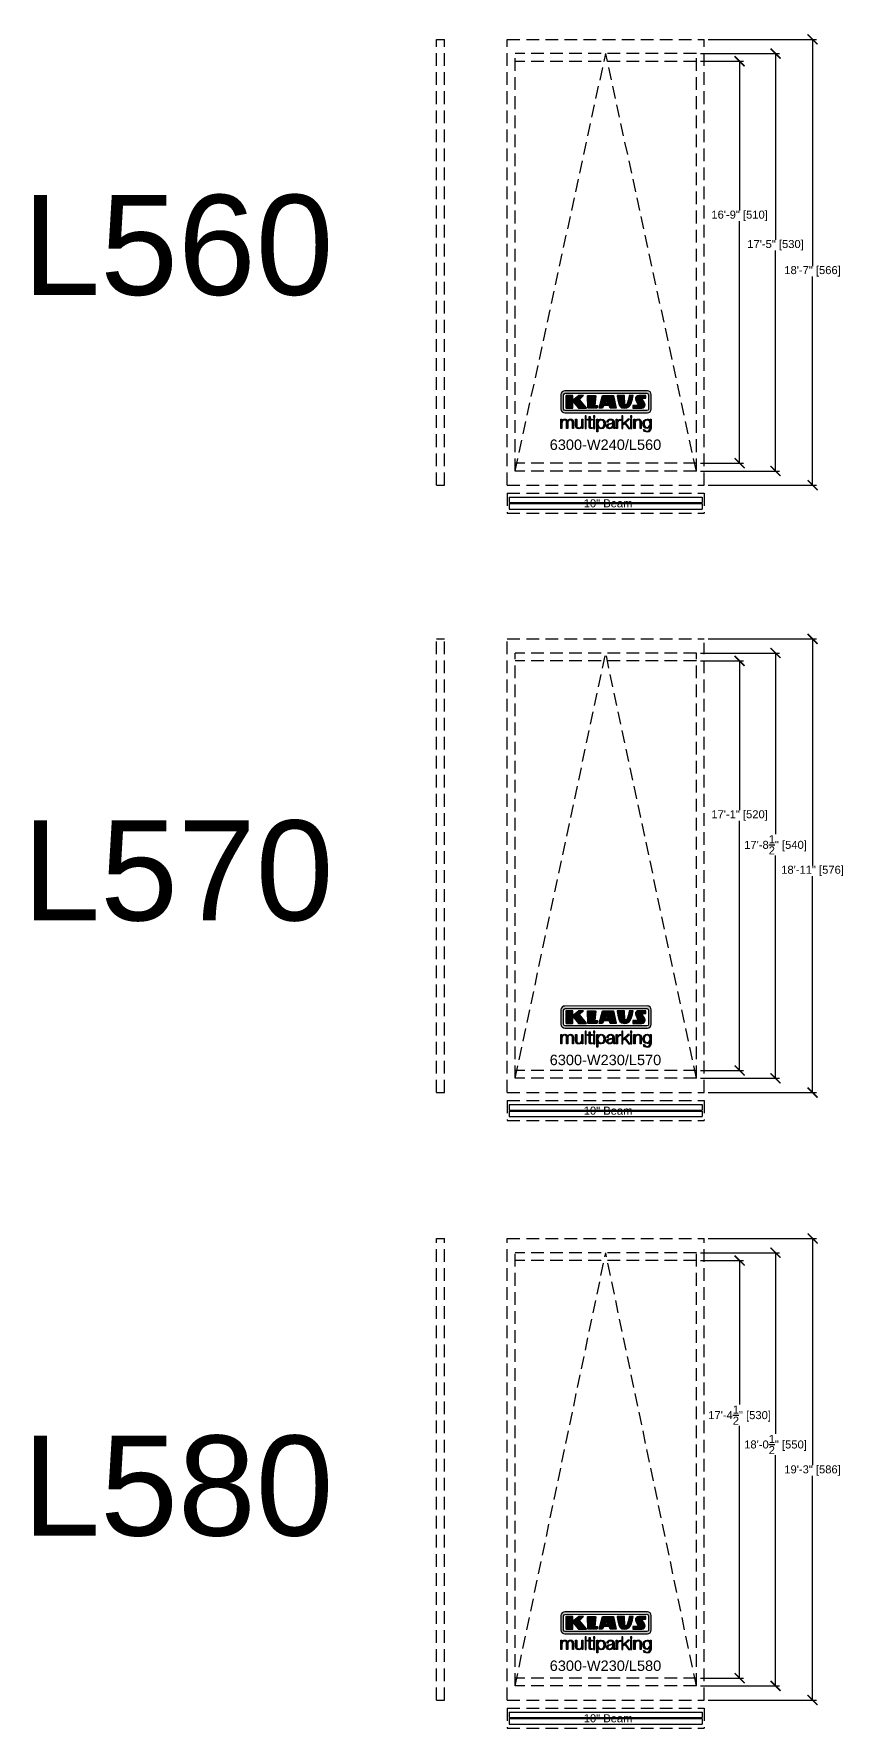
# Model space of a CAD drawing. Extents: x -210816 to 20092, y 4708 to 41486.
# Drawn here: x 16026 to 16431, y 9405 to 10252 of the extents above; entities that cross this region are included whole.
import ezdxf

# ---------------------------------------------------------------- set-up
doc = ezdxf.new("R2010")
doc.units = 0
doc.header["$MEASUREMENT"] = 0
doc.linetypes.add('DASHED', pattern=[0.2067, 0.1654, -0.0413])
doc.linetypes.add('HIDDEN', pattern=[9.525, 6.35, -3.175])
doc.layers.get('0').update_dxf_attribs({"linetype": 'CONTINUOUS'})
doc.layers.get('DEFPOINTS').update_dxf_attribs({"linetype": 'CONTINUOUS'})
for name, color, linetype in [('DIM', 6, 'CONTINUOUS'), ('KLAUS', 30, 'CONTINUOUS'), ('LOGO', 7, 'CONTINUOUS')]:
    doc.layers.add(name, color=color, linetype=linetype)
doc.styles.get("Standard").update_dxf_attribs({"font": 'arial.ttf'})
doc.dimstyles.get("Standard").update_dxf_attribs({"dimtxt": 5, "dimasz": 5, "dimexe": 2, "dimexo": 2, "dimgap": 0.09, "dimtad": 0, "dimtih": 1, "dimtoh": 1, "dimdec": 1, "dimzin": 0, "dimdsep": 46, "dimlunit": 4, "dimtxsty": 'Standard', "dimblk": 'ARCHTICK', "dimcen": -0.09, "dimadec": 0, "dimazin": 0, "dimtfac": 1, "dimtdec": 4, "dimtofl": 0, "dimtmove": 0, "dimatfit": 3, "dimldrblk": 'ARCHTICK', "dimfxl": 1, "dimtolj": 1, "dimtzin": 0, "dimarcsym": 0})

# ---------------------------------------------------------------- blocks, each defined once
blk = doc.blocks.new('_ARCHTICK')
at = {"color": 0, "linetype": 'ByBlock', "const_width": 0.15}
blk.add_lwpolyline([(-0.5, -0.5), (0.5, 0.5)], dxfattribs=at)
blk = doc.blocks.new('*D10915')
at = {"layer": 'DEFPOINTS', "color": 0}
for p in [(16357.35, 9942.21), (16357.35, 9729.66), (16396.9, 9729.66)]:
    blk.add_point(p, dxfattribs=at)
at = {"layer": 'DIM', "color": 0, "lineweight": -2}
for p, q in [((16359.35, 9942.21), (16398.9, 9942.21)), ((16396.9, 9942.21), (16396.9, 9851.7)), ((16396.9, 9729.66), (16396.9, 9841.04)), ((16359.35, 9729.66), (16398.9, 9729.66))]:
    blk.add_line(p, q, dxfattribs=at)
at = {"layer": 'DIM', "color": 0, "lineweight": -2, "xscale": 5, "yscale": 5, "zscale": 5}
for p, rotation in [((16396.9, 9942.21), 90), ((16396.9, 9729.66), 270)]:
    blk.add_blockref('_ARCHTICK', p, dxfattribs=dict(at, rotation=rotation))
at = {"layer": 'DIM', "color": 0, "insert": (16396.9, 9846.37), "char_height": 4, "attachment_point": 5}
blk.add_mtext('\\A1;17\'-8{\\H1.000000x;\\S1/2;}" [540]', dxfattribs=at)
blk = doc.blocks.new('*D10916')
at = {"layer": 'DEFPOINTS', "color": 0}
for p in [(16361.28, 9949.31), (16361.28, 9722.56), (16415.39, 9722.56)]:
    blk.add_point(p, dxfattribs=at)
at = {"layer": 'DIM', "color": 0, "lineweight": -2}
for p, q in [((16363.28, 9949.31), (16417.39, 9949.31)), ((16415.39, 9949.31), (16415.39, 9835.97)), ((16415.39, 9722.56), (16415.39, 9830.67)), ((16363.28, 9722.56), (16417.39, 9722.56))]:
    blk.add_line(p, q, dxfattribs=at)
at = {"layer": 'DIM', "color": 0, "lineweight": -2, "xscale": 5, "yscale": 5, "zscale": 5}
for p, rotation in [((16415.39, 9949.31), 90), ((16415.39, 9722.56), 270)]:
    blk.add_blockref('_ARCHTICK', p, dxfattribs=dict(at, rotation=rotation))
at = {"layer": 'DIM', "color": 0, "insert": (16415.39, 9833.32), "char_height": 4, "attachment_point": 5}
blk.add_mtext('\\A1;18\'-11" [576]', dxfattribs=at)
blk = doc.blocks.new('*D10917')
at = {"layer": 'DEFPOINTS', "color": 0}
for p in [(16357.35, 9938.31), (16357.35, 9733.56), (16378.95, 9733.56)]:
    blk.add_point(p, dxfattribs=at)
at = {"layer": 'DIM', "color": 0, "lineweight": -2}
for p, q in [((16359.35, 9938.31), (16380.95, 9938.31)), ((16378.95, 9938.31), (16378.95, 9863.71)), ((16378.95, 9733.56), (16378.95, 9858.4)), ((16359.35, 9733.56), (16380.95, 9733.56))]:
    blk.add_line(p, q, dxfattribs=at)
at = {"layer": 'DIM', "color": 0, "lineweight": -2, "xscale": 5, "yscale": 5, "zscale": 5}
for p, rotation in [((16378.95, 9938.31), 90), ((16378.95, 9733.56), 270)]:
    blk.add_blockref('_ARCHTICK', p, dxfattribs=dict(at, rotation=rotation))
at = {"layer": 'DIM', "color": 0, "insert": (16378.95, 9861.05), "char_height": 4, "attachment_point": 5}
blk.add_mtext('\\A1;17\'-1" [520]', dxfattribs=at)
blk = doc.blocks.new('*D10921')
at = {"layer": 'DEFPOINTS', "color": 0}
for p in [(16357.35, 10241.94), (16357.35, 10033.19), (16396.9, 10033.19)]:
    blk.add_point(p, dxfattribs=at)
at = {"layer": 'DIM', "color": 0, "lineweight": -2}
for p, q in [((16359.35, 10241.94), (16398.9, 10241.94)), ((16396.9, 10241.94), (16396.9, 10148.75)), ((16396.9, 10033.19), (16396.9, 10143.45)), ((16359.35, 10033.19), (16398.9, 10033.19))]:
    blk.add_line(p, q, dxfattribs=at)
at = {"layer": 'DIM', "color": 0, "lineweight": -2, "xscale": 5, "yscale": 5, "zscale": 5}
for p, rotation in [((16396.9, 10241.94), 90), ((16396.9, 10033.19), 270)]:
    blk.add_blockref('_ARCHTICK', p, dxfattribs=dict(at, rotation=rotation))
at = {"layer": 'DIM', "color": 0, "insert": (16396.9, 10146.1), "char_height": 4, "attachment_point": 5}
blk.add_mtext('\\A1;17\'-5" [530]', dxfattribs=at)
blk = doc.blocks.new('*D10922')
at = {"layer": 'DEFPOINTS', "color": 0}
for p in [(16361.28, 10248.97), (16361.28, 10026.17), (16415.39, 10026.17)]:
    blk.add_point(p, dxfattribs=at)
at = {"layer": 'DIM', "color": 0, "lineweight": -2}
for p, q in [((16363.28, 10248.97), (16417.39, 10248.97)), ((16415.39, 10248.97), (16415.39, 10135.7)), ((16415.39, 10026.17), (16415.39, 10130.4)), ((16363.28, 10026.17), (16417.39, 10026.17))]:
    blk.add_line(p, q, dxfattribs=at)
at = {"layer": 'DIM', "color": 0, "lineweight": -2, "xscale": 5, "yscale": 5, "zscale": 5}
for p, rotation in [((16415.39, 10248.97), 90), ((16415.39, 10026.17), 270)]:
    blk.add_blockref('_ARCHTICK', p, dxfattribs=dict(at, rotation=rotation))
at = {"layer": 'DIM', "color": 0, "insert": (16415.39, 10133.05), "char_height": 4, "attachment_point": 5}
blk.add_mtext('\\A1;18\'-7" [566]', dxfattribs=at)
blk = doc.blocks.new('*D10923')
at = {"layer": 'DEFPOINTS', "color": 0}
for p in [(16357.35, 10238.04), (16357.35, 10037.19), (16378.95, 10037.19)]:
    blk.add_point(p, dxfattribs=at)
at = {"layer": 'DIM', "color": 0, "lineweight": -2}
for p, q in [((16359.35, 10238.04), (16380.95, 10238.04)), ((16378.95, 10238.04), (16378.95, 10163.44)), ((16378.95, 10037.19), (16378.95, 10158.13)), ((16359.35, 10037.19), (16380.95, 10037.19))]:
    blk.add_line(p, q, dxfattribs=at)
at = {"layer": 'DIM', "color": 0, "lineweight": -2, "xscale": 5, "yscale": 5, "zscale": 5}
for p, rotation in [((16378.95, 10238.04), 90), ((16378.95, 10037.19), 270)]:
    blk.add_blockref('_ARCHTICK', p, dxfattribs=dict(at, rotation=rotation))
at = {"layer": 'DIM', "color": 0, "insert": (16378.95, 10160.78), "char_height": 4, "attachment_point": 5}
blk.add_mtext('\\A1;16\'-9" [510]', dxfattribs=at)
blk = doc.blocks.new('*D10924')
at = {"layer": 'DEFPOINTS', "color": 0}
for p in [(16357.35, 9642.48), (16357.35, 9425.98), (16396.9, 9425.98)]:
    blk.add_point(p, dxfattribs=at)
at = {"layer": 'DIM', "color": 0, "lineweight": -2}
for p, q in [((16359.35, 9642.48), (16398.9, 9642.48)), ((16396.9, 9642.48), (16396.9, 9551.97)), ((16396.9, 9425.98), (16396.9, 9541.31)), ((16359.35, 9425.98), (16398.9, 9425.98))]:
    blk.add_line(p, q, dxfattribs=at)
at = {"layer": 'DIM', "color": 0, "lineweight": -2, "xscale": 5, "yscale": 5, "zscale": 5}
for p, rotation in [((16396.9, 9642.48), 90), ((16396.9, 9425.98), 270)]:
    blk.add_blockref('_ARCHTICK', p, dxfattribs=dict(at, rotation=rotation))
at = {"layer": 'DIM', "color": 0, "insert": (16396.9, 9546.64), "char_height": 4, "attachment_point": 5}
blk.add_mtext('\\A1;18\'-0{\\H1.000000x;\\S1/2;}" [550]', dxfattribs=at)
blk = doc.blocks.new('*D10925')
at = {"layer": 'DEFPOINTS', "color": 0}
for p in [(16361.28, 9649.61), (16361.28, 9418.86), (16415.39, 9418.86)]:
    blk.add_point(p, dxfattribs=at)
at = {"layer": 'DIM', "color": 0, "lineweight": -2}
for p, q in [((16363.28, 9649.61), (16417.39, 9649.61)), ((16415.39, 9649.61), (16415.39, 9536.24)), ((16415.39, 9418.86), (16415.39, 9530.94)), ((16363.28, 9418.86), (16417.39, 9418.86))]:
    blk.add_line(p, q, dxfattribs=at)
at = {"layer": 'DIM', "color": 0, "lineweight": -2, "xscale": 5, "yscale": 5, "zscale": 5}
for p, rotation in [((16415.39, 9649.61), 90), ((16415.39, 9418.86), 270)]:
    blk.add_blockref('_ARCHTICK', p, dxfattribs=dict(at, rotation=rotation))
at = {"layer": 'DIM', "color": 0, "insert": (16415.39, 9533.59), "char_height": 4, "attachment_point": 5}
blk.add_mtext('\\A1;19\'-3" [586]', dxfattribs=at)
blk = doc.blocks.new('*D10926')
at = {"layer": 'DEFPOINTS', "color": 0}
for p in [(16357.35, 9638.58), (16357.35, 9429.86), (16378.95, 9429.86)]:
    blk.add_point(p, dxfattribs=at)
at = {"layer": 'DIM', "color": 0, "lineweight": -2}
for p, q in [((16359.35, 9638.58), (16380.95, 9638.58)), ((16378.95, 9638.58), (16378.95, 9566.65)), ((16378.95, 9429.86), (16378.95, 9556)), ((16359.35, 9429.86), (16380.95, 9429.86))]:
    blk.add_line(p, q, dxfattribs=at)
at = {"layer": 'DIM', "color": 0, "lineweight": -2, "xscale": 5, "yscale": 5, "zscale": 5}
for p, rotation in [((16378.95, 9638.58), 90), ((16378.95, 9429.86), 270)]:
    blk.add_blockref('_ARCHTICK', p, dxfattribs=dict(at, rotation=rotation))
at = {"layer": 'DIM', "color": 0, "insert": (16378.95, 9561.32), "char_height": 4, "attachment_point": 5}
blk.add_mtext('\\A1;17\'-4{\\H1.000000x;\\S1/2;}" [530]', dxfattribs=at)
blk = doc.blocks.new('A$C5798')
at = {"layer": 'KLAUS', "linetype": 'HIDDEN'}
for p, q in [((0, 0), (0, 230.75)), ((0, 230.75), (4, 230.75)), ((4, 0), (4, 230.75)), ((0, 0), (4, 0))]:
    blk.add_line(p, q, dxfattribs=at)
blk = doc.blocks.new('A$C12660')
at = {"layer": 'KLAUS', "linetype": 'HIDDEN'}
for p, q in [((0, 0), (0, 226.75)), ((0, 226.75), (4, 226.75)), ((4, 0), (4, 226.75)), ((0, 0), (4, 0))]:
    blk.add_line(p, q, dxfattribs=at)
blk = doc.blocks.new('A$C30361')
at = {"layer": 'KLAUS', "linetype": 'HIDDEN'}
for p, q in [((0, 0), (0, 222.8)), ((0, 222.8), (4, 222.8)), ((4, 0), (4, 222.8)), ((0, 0), (4, 0))]:
    blk.add_line(p, q, dxfattribs=at)
blk = doc.blocks.new('KLAUS')
at = {"layer": 'LOGO'}
h = blk.add_hatch(color=8, dxfattribs=at)
h.dxf.hatch_style = 2
edge = h.paths.add_edge_path()
edge.add_spline(control_points=[(3.6, 29.1), (2.9, 29.1), (2.3, 28.5), (2.3, 27.8), (2.3, 27.8), (2.3, 16.1), (2.3, 16.1), (2.3, 15.4), (2.9, 14.8), (3.6, 14.8), (3.6, 14.8), (71.2, 14.8), (71.2, 14.8), (71.9, 14.8), (72.5, 15.4), (72.5, 16.1), (72.5, 16.1), (72.5, 27.8), (72.5, 27.8), (72.5, 28.5), (71.9, 29.1), (71.2, 29.1), (71.2, 29.1), (3.6, 29.1), (3.6, 29.1), (3.6, 29.1), (3.6, 29.1), (3.6, 29.1)], knot_values=[0, 0, 0, 0, 1, 1, 1, 2, 2, 2, 3, 3, 3, 4, 4, 4, 5, 5, 5, 6, 6, 6, 7, 7, 7, 8, 8, 8, 9, 9, 9, 9], degree=3, periodic=0)
edge = h.paths.add_edge_path()
edge.add_spline(control_points=[(3.4, 31.2), (3.4, 31.2), (71.5, 31.2), (71.5, 31.2), (73.3, 31.2), (74.7, 29.8), (74.7, 28), (74.7, 28), (74.7, 16.2), (74.7, 16.2), (74.7, 14.4), (73.3, 12.9), (71.5, 12.9), (71.5, 12.9), (3.4, 12.9), (3.4, 12.9), (1.6, 12.9), (0.1, 14.4), (0.1, 16.2), (0.1, 16.2), (0.1, 28), (0.1, 28), (0.1, 29.8), (1.6, 31.2), (3.4, 31.2), (3.4, 31.2), (3.4, 31.2), (3.4, 31.2)], knot_values=[0, 0, 0, 0, 1, 1, 1, 2, 2, 2, 3, 3, 3, 4, 4, 4, 5, 5, 5, 6, 6, 6, 7, 7, 7, 8, 8, 8, 9, 9, 9, 9], degree=3, periodic=0)
h = blk.add_hatch(color=8, dxfattribs=at)
h.dxf.hatch_style = 2
edge = h.paths.add_edge_path()
edge.add_spline(control_points=[(4.5, 27.3), (4.5, 27.3), (9.7, 27.3), (9.7, 27.3), (9.8, 27.3), (10, 27.2), (10, 27.1), (10, 27.1), (10, 23.7), (10, 23.7), (10, 23.7), (9.9, 23.6), (10, 23.6), (10.1, 23.5), (10.2, 23.6), (10.2, 23.6), (10.2, 23.6), (10.5, 23.7), (10.5, 23.7), (10.5, 23.7), (14.9, 27.3), (14.9, 27.3), (14.9, 27.3), (18.4, 27.3), (18.4, 27.3), (18.4, 27.3), (18.5, 27.3), (18.6, 27.2), (18.6, 27), (18.5, 26.9), (18.5, 26.9), (18.5, 26.9), (15.5, 24.1), (15.5, 24.1), (15.5, 24.1), (21.1, 17.1), (21.1, 17.1), (21.1, 17.1), (21.1, 16.9), (21.1, 16.9), (21.1, 16.8), (21, 16.8), (21, 16.8), (21, 16.8), (14.7, 16.8), (14.7, 16.8), (14.7, 16.8), (10.3, 22.2), (10.3, 22.2), (10.3, 22.2), (10.2, 22.2), (10.1, 22.2), (10, 22.2), (10, 22.1), (10, 22.1), (10, 22.1), (10, 17.1), (10, 17.1), (10, 16.9), (9.8, 16.8), (9.7, 16.8), (9.7, 16.8), (4.5, 16.8), (4.5, 16.8), (4.4, 16.8), (4.2, 16.9), (4.2, 17.1), (4.2, 17.1), (4.2, 27.1), (4.2, 27.1), (4.2, 27.2), (4.4, 27.3), (4.5, 27.3), (4.5, 27.3), (4.5, 27.3), (4.5, 27.3)], knot_values=[0, 0, 0, 0, 1, 1, 1, 2, 2, 2, 3, 3, 3, 4, 4, 4, 5, 5, 5, 6, 6, 6, 7, 7, 7, 8, 8, 8, 9, 9, 9, 10, 10, 10, 11, 11, 11, 12, 12, 12, 13, 13, 13, 14, 14, 14, 15, 15, 15, 16, 16, 16, 17, 17, 17, 18, 18, 18, 19, 19, 19, 20, 20, 20, 21, 21, 21, 22, 22, 22, 23, 23, 23, 24, 24, 24, 25, 25, 25, 25], degree=3, periodic=0)
h = blk.add_hatch(color=8, dxfattribs=at)
h.dxf.hatch_style = 2
h.paths.add_polyline_path([(22.4, 17.1), (22, 27.1), (22.2, 27.3), (28.5, 27.3), (28.9, 27), (28, 19.1), (30.3, 19.1), (30.4, 18.9), (30.1, 17), (29.5, 16.8), (22.6, 16.8)])
h = blk.add_hatch(color=8, dxfattribs=at)
h.paths.add_polyline_path([(36.5, 21), (38.9, 21), (37.9, 23.6)])
h.paths.add_polyline_path([(34.5, 27.3), (43.6, 27.3), (45.8, 16.9), (45.6, 16.8), (40.8, 16.8), (39.9, 18.9), (35.4, 18.9), (34.3, 16.8), (31.8, 16.8), (31.7, 17)])
h = blk.add_hatch(color=8, dxfattribs=at)
h.dxf.hatch_style = 2
edge = h.paths.add_edge_path()
edge.add_spline(control_points=[(52.7, 27.3), (52.7, 27.3), (52.9, 20.1), (52.9, 20.1), (53, 19.9), (53.2, 19.8), (53.4, 19.7), (53.9, 19.6), (54.4, 19.6), (54.6, 20), (55.2, 21.3), (56.3, 25.4), (56.6, 27.3), (56.6, 27.3), (59.8, 27.3), (59.8, 27.3), (58.8, 23.9), (58.6, 16.8), (52.6, 16.8), (48.7, 16.7), (48, 19.4), (47.3, 22.2), (46.9, 23.7), (46.5, 27.3), (46.5, 27.3), (46.5, 27.3), (52.7, 27.3), (52.7, 27.3), (52.7, 27.3), (52.7, 27.3), (52.7, 27.3)], knot_values=[0, 0, 0, 0, 1, 1, 1, 2, 2, 2, 3, 3, 3, 4, 4, 4, 5, 5, 5, 6, 6, 6, 7, 7, 7, 8, 8, 8, 9, 9, 9, 10, 10, 10, 10], degree=3, periodic=0)
h = blk.add_hatch(color=8, dxfattribs=at)
h.dxf.hatch_style = 2
edge = h.paths.add_edge_path()
edge.add_spline(control_points=[(64.5, 27.3), (64.5, 27.3), (70.3, 27.3), (70.3, 27.3), (70.3, 26.5), (70.3, 26), (70.3, 25.1), (70.3, 25.1), (67.3, 25.1), (67.3, 25.1), (67.2, 25), (67.2, 25.1), (67.2, 24.9), (67.2, 24.9), (69.7, 20.4), (69.7, 19.6), (69.7, 16.4), (67.2, 16.8), (65.9, 16.8), (65.9, 16.8), (59.6, 16.8), (59.6, 16.8), (59.6, 17.8), (59.6, 18.2), (59.6, 19.1), (59.6, 19.1), (63.8, 19.1), (63.8, 19.1), (63.8, 19.2), (63.8, 19.1), (63.8, 19.3), (63.8, 20.3), (61.6, 23.1), (61.6, 24.6), (61.6, 26.3), (62.8, 27.3), (64.5, 27.3), (64.5, 27.3), (64.5, 27.3), (64.5, 27.3)], knot_values=[0, 0, 0, 0, 1, 1, 1, 2, 2, 2, 3, 3, 3, 4, 4, 4, 5, 5, 5, 6, 6, 6, 7, 7, 7, 8, 8, 8, 9, 9, 9, 10, 10, 10, 11, 11, 11, 12, 12, 12, 13, 13, 13, 13], degree=3, periodic=0)
h = blk.add_hatch(color=30, dxfattribs=at)
h.dxf.hatch_style = 2
edge = h.paths.add_edge_path()
edge.add_spline(control_points=[(0, 0), (0, 0), (0.9, 0), (0.9, 0), (0.9, 0), (0.9, 4.2), (0.9, 4.2), (0.9, 5.8), (1.6, 7), (3.2, 7), (4.3, 7), (4.8, 6.1), (4.8, 5.1), (4.8, 5.1), (4.8, 0), (4.8, 0), (4.8, 0), (5.7, 0), (5.7, 0), (5.7, 0), (5.7, 4.3), (5.7, 4.3), (5.7, 5.7), (6.1, 7), (7.7, 7), (9, 7), (9.5, 6.3), (9.5, 5.1), (9.5, 5.1), (9.5, 0), (9.5, 0), (9.5, 0), (10.4, 0), (10.4, 0), (10.4, 0), (10.4, 5.1), (10.4, 5.1), (10.4, 6.9), (9.6, 7.8), (7.9, 7.8), (6.9, 7.8), (6, 7.3), (5.5, 6.3), (5.3, 7.3), (4.4, 7.8), (3.4, 7.8), (2.2, 7.8), (1.4, 7.2), (0.9, 6.3), (0.9, 6.3), (0.9, 6.3), (0.9, 6.3), (0.9, 6.3), (0.9, 7.6), (0.9, 7.6), (0.9, 7.6), (0, 7.6), (0, 7.6), (0, 7.6), (0, 0), (0, 0), (0, 0), (0, 0), (0, 0)], knot_values=[0, 0, 0, 0, 1, 1, 1, 2, 2, 2, 3, 3, 3, 4, 4, 4, 5, 5, 5, 6, 6, 6, 7, 7, 7, 8, 8, 8, 9, 9, 9, 10, 10, 10, 11, 11, 11, 12, 12, 12, 13, 13, 13, 14, 14, 14, 15, 15, 15, 16, 16, 16, 17, 17, 17, 18, 18, 18, 19, 19, 19, 20, 20, 20, 21, 21, 21, 21], degree=3, periodic=0)
h = blk.add_hatch(color=30, dxfattribs=at)
h.dxf.hatch_style = 2
edge = h.paths.add_edge_path()
edge.add_spline(control_points=[(18.3, 7.6), (18.3, 7.6), (17.4, 7.6), (17.4, 7.6), (17.4, 7.6), (17.4, 3.6), (17.4, 3.6), (17.4, 2), (16.7, 0.6), (15.1, 0.6), (13.7, 0.6), (13.1, 1.3), (13.1, 2.6), (13.1, 2.6), (13.1, 7.6), (13.1, 7.6), (13.1, 7.6), (12.2, 7.6), (12.2, 7.6), (12.2, 7.6), (12.2, 2.6), (12.2, 2.6), (12.2, 0.9), (12.9, -0.2), (14.8, -0.2), (16, -0.2), (17, 0.4), (17.4, 1.4), (17.4, 1.4), (17.5, 1.4), (17.5, 1.4), (17.5, 1.4), (17.5, 0), (17.5, 0), (17.5, 0), (18.3, 0), (18.3, 0), (18.3, 0), (18.3, 7.6), (18.3, 7.6), (18.3, 7.6), (18.3, 7.6), (18.3, 7.6)], knot_values=[0, 0, 0, 0, 1, 1, 1, 2, 2, 2, 3, 3, 3, 4, 4, 4, 5, 5, 5, 6, 6, 6, 7, 7, 7, 8, 8, 8, 9, 9, 9, 10, 10, 10, 11, 11, 11, 12, 12, 12, 13, 13, 13, 14, 14, 14, 14], degree=3, periodic=0)
h = blk.add_hatch(color=30, dxfattribs=at)
h.dxf.hatch_style = 2
h.paths.add_polyline_path([(20.1, 0), (21, 0), (21, 10.5), (20.1, 10.5)])
h = blk.add_hatch(color=30, dxfattribs=at)
h.dxf.hatch_style = 2
edge = h.paths.add_edge_path()
edge.add_spline(control_points=[(24.2, 9.8), (24.2, 9.8), (23.3, 9.8), (23.3, 9.8), (23.3, 9.8), (23.3, 7.6), (23.3, 7.6), (23.3, 7.6), (22, 7.6), (22, 7.6), (22, 7.6), (22, 6.8), (22, 6.8), (22, 6.8), (23.3, 6.8), (23.3, 6.8), (23.3, 6.8), (23.3, 1.6), (23.3, 1.6), (23.3, 0.3), (23.7, -0.1), (24.9, -0.1), (25.2, -0.1), (25.5, -0.1), (25.8, -0.1), (25.8, -0.1), (25.8, 0.7), (25.8, 0.7), (25.5, 0.7), (25.2, 0.7), (25, 0.7), (24.3, 0.7), (24.2, 1.1), (24.2, 1.7), (24.2, 1.7), (24.2, 6.8), (24.2, 6.8), (24.2, 6.8), (25.8, 6.8), (25.8, 6.8), (25.8, 6.8), (25.8, 7.6), (25.8, 7.6), (25.8, 7.6), (24.2, 7.6), (24.2, 7.6), (24.2, 7.6), (24.2, 9.8), (24.2, 9.8), (24.2, 9.8), (24.2, 9.8), (24.2, 9.8)], knot_values=[0, 0, 0, 0, 1, 1, 1, 2, 2, 2, 3, 3, 3, 4, 4, 4, 5, 5, 5, 6, 6, 6, 7, 7, 7, 8, 8, 8, 9, 9, 9, 10, 10, 10, 11, 11, 11, 12, 12, 12, 13, 13, 13, 14, 14, 14, 15, 15, 15, 16, 16, 16, 17, 17, 17, 17], degree=3, periodic=0)
h = blk.add_hatch(color=30, dxfattribs=at)
h.paths.add_polyline_path([(27.1, 0), (28, 0), (28, 7.6), (27.1, 7.6)])
h.paths.add_polyline_path([(27.1, 9), (28, 9), (28, 10.5), (27.1, 10.5)])
h = blk.add_hatch(color=30, dxfattribs=at)
edge = h.paths.add_edge_path()
edge.add_spline(control_points=[(35.8, 3.8), (35.8, 2.2), (35.1, 0.6), (33.4, 0.6), (31.4, 0.6), (30.7, 2.2), (30.7, 3.8), (30.7, 5.5), (31.3, 7), (33.4, 7), (35.1, 7), (35.8, 5.3), (35.8, 3.8), (35.8, 3.8), (35.8, 3.8), (35.8, 3.8)], knot_values=[0, 0, 0, 0, 1, 1, 1, 2, 2, 2, 3, 3, 3, 4, 4, 4, 5, 5, 5, 5], degree=3, periodic=0)
edge = h.paths.add_edge_path()
edge.add_spline(control_points=[(29.8, -2.8), (29.8, -2.8), (30.7, -2.8), (30.7, -2.8), (30.7, -2.8), (30.7, 1.4), (30.7, 1.4), (30.7, 1.4), (30.7, 1.4), (30.7, 1.4), (31.1, 0.4), (32.2, -0.2), (33.4, -0.2), (35.7, -0.2), (36.8, 1.6), (36.8, 3.8), (36.8, 5.9), (35.7, 7.8), (33.4, 7.8), (32.2, 7.8), (31.1, 7.1), (30.7, 6.1), (30.7, 6.1), (30.6, 6.1), (30.6, 6.1), (30.6, 6.1), (30.6, 7.6), (30.6, 7.6), (30.6, 7.6), (29.8, 7.6), (29.8, 7.6), (29.8, 7.6), (29.8, -2.8), (29.8, -2.8), (29.8, -2.8), (29.8, -2.8), (29.8, -2.8)], knot_values=[0, 0, 0, 0, 1, 1, 1, 2, 2, 2, 3, 3, 3, 4, 4, 4, 5, 5, 5, 6, 6, 6, 7, 7, 7, 8, 8, 8, 9, 9, 9, 10, 10, 10, 11, 11, 11, 12, 12, 12, 12], degree=3, periodic=0)
h = blk.add_hatch(color=30, dxfattribs=at)
edge = h.paths.add_edge_path()
edge.add_spline(control_points=[(43, 2.9), (43, 1.4), (41.8, 0.6), (40.4, 0.6), (39.5, 0.6), (38.7, 1.1), (38.7, 2), (38.7, 3.5), (40.7, 3.5), (42.2, 3.8), (42.5, 3.8), (42.9, 3.9), (43, 4.1), (43, 4.1), (43, 4.1), (43, 4.1), (43, 4.1), (43, 2.9), (43, 2.9), (43, 2.9), (43, 2.9), (43, 2.9)], knot_values=[0, 0, 0, 0, 1, 1, 1, 2, 2, 2, 3, 3, 3, 4, 4, 4, 5, 5, 5, 6, 6, 6, 7, 7, 7, 7], degree=3, periodic=0)
edge = h.paths.add_edge_path()
edge.add_spline(control_points=[(39, 5.2), (39.1, 6.5), (39.9, 7), (41.1, 7), (42.1, 7), (43, 6.7), (43, 5.4), (43, 4.6), (42.6, 4.5), (41.8, 4.4), (39.9, 4.2), (37.8, 4.1), (37.8, 2), (37.8, 0.5), (38.9, -0.2), (40.3, -0.2), (41.8, -0.2), (42.4, 0.3), (43.1, 1.3), (43.1, 1.3), (43.1, 1.3), (43.1, 1.3), (43.1, 0.5), (43.2, 0), (44.2, 0), (44.4, 0), (44.6, 0), (44.8, 0.1), (44.8, 0.1), (44.8, 0.8), (44.8, 0.8), (44.7, 0.8), (44.6, 0.8), (44.5, 0.8), (44.1, 0.8), (44, 1), (44, 1.3), (44, 1.3), (44, 5.3), (44, 5.3), (44, 7.4), (42.5, 7.8), (41.2, 7.8), (39.4, 7.8), (38.2, 7), (38.1, 5.2), (38.1, 5.2), (39, 5.2), (39, 5.2), (39, 5.2), (39, 5.2), (39, 5.2)], knot_values=[0, 0, 0, 0, 1, 1, 1, 2, 2, 2, 3, 3, 3, 4, 4, 4, 5, 5, 5, 6, 6, 6, 7, 7, 7, 8, 8, 8, 9, 9, 9, 10, 10, 10, 11, 11, 11, 12, 12, 12, 13, 13, 13, 14, 14, 14, 15, 15, 15, 16, 16, 16, 17, 17, 17, 17], degree=3, periodic=0)
h = blk.add_hatch(color=30, dxfattribs=at)
h.dxf.hatch_style = 2
edge = h.paths.add_edge_path()
edge.add_spline(control_points=[(45.8, 0), (45.8, 0), (46.7, 0), (46.7, 0), (46.7, 0), (46.7, 4), (46.7, 4), (46.7, 5.6), (47.9, 6.8), (49.5, 6.7), (49.5, 6.7), (49.5, 7.7), (49.5, 7.7), (48.2, 7.7), (47.1, 7), (46.7, 5.8), (46.7, 5.8), (46.6, 5.8), (46.6, 5.8), (46.6, 5.8), (46.6, 7.6), (46.6, 7.6), (46.6, 7.6), (45.8, 7.6), (45.8, 7.6), (45.8, 7.6), (45.8, 0), (45.8, 0), (45.8, 0), (45.8, 0), (45.8, 0)], knot_values=[0, 0, 0, 0, 1, 1, 1, 2, 2, 2, 3, 3, 3, 4, 4, 4, 5, 5, 5, 6, 6, 6, 7, 7, 7, 8, 8, 8, 9, 9, 9, 10, 10, 10, 10], degree=3, periodic=0)
h = blk.add_hatch(color=30, dxfattribs=at)
h.dxf.hatch_style = 2
h.paths.add_polyline_path([(50.4, 0), (51.3, 0), (51.3, 2.9), (52.8, 4.1), (55.8, 0), (57, 0), (53.5, 4.8), (56.7, 7.6), (55.5, 7.6), (51.3, 3.9), (51.3, 10.5), (50.4, 10.5)])
h = blk.add_hatch(color=30, dxfattribs=at)
h.paths.add_polyline_path([(57.7, 0), (58.7, 0), (58.7, 7.6), (57.7, 7.6)])
h.paths.add_polyline_path([(57.7, 9), (58.7, 9), (58.7, 10.5), (57.7, 10.5)])
h = blk.add_hatch(color=30, dxfattribs=at)
h.dxf.hatch_style = 2
edge = h.paths.add_edge_path()
edge.add_spline(control_points=[(60.4, 0), (60.4, 0), (61.3, 0), (61.3, 0), (61.3, 0), (61.3, 4.4), (61.3, 4.4), (61.4, 5.9), (62.2, 7), (63.7, 7), (65.2, 7), (65.6, 6), (65.6, 4.7), (65.6, 4.7), (65.6, 0), (65.6, 0), (65.6, 0), (66.5, 0), (66.5, 0), (66.5, 0), (66.5, 4.9), (66.5, 4.9), (66.5, 6.7), (65.9, 7.8), (63.8, 7.8), (62.7, 7.8), (61.7, 7.2), (61.4, 6.3), (61.4, 6.3), (61.3, 6.3), (61.3, 6.3), (61.3, 6.3), (61.3, 7.6), (61.3, 7.6), (61.3, 7.6), (60.4, 7.6), (60.4, 7.6), (60.4, 7.6), (60.4, 0), (60.4, 0), (60.4, 0), (60.4, 0), (60.4, 0)], knot_values=[0, 0, 0, 0, 1, 1, 1, 2, 2, 2, 3, 3, 3, 4, 4, 4, 5, 5, 5, 6, 6, 6, 7, 7, 7, 8, 8, 8, 9, 9, 9, 10, 10, 10, 11, 11, 11, 12, 12, 12, 13, 13, 13, 14, 14, 14, 14], degree=3, periodic=0)
h = blk.add_hatch(color=30, dxfattribs=at)
edge = h.paths.add_edge_path()
edge.add_spline(control_points=[(71.3, 0.9), (69.6, 0.9), (68.8, 2.3), (68.8, 3.9), (68.8, 5.4), (69.6, 7), (71.3, 7), (73.1, 7), (73.7, 5.3), (73.7, 3.9), (73.7, 2.3), (72.9, 0.9), (71.3, 0.9), (71.3, 0.9), (71.3, 0.9), (71.3, 0.9)], knot_values=[0, 0, 0, 0, 1, 1, 1, 2, 2, 2, 3, 3, 3, 4, 4, 4, 5, 5, 5, 5], degree=3, periodic=0)
edge = h.paths.add_edge_path()
edge.add_spline(control_points=[(74.7, 7.6), (74.7, 7.6), (73.7, 7.6), (73.7, 7.6), (73.7, 7.6), (73.7, 6.3), (73.7, 6.3), (73.7, 6.3), (73.7, 6.3), (73.7, 6.3), (73.4, 7.1), (72.4, 7.8), (71.3, 7.8), (69.1, 7.8), (67.9, 6), (67.9, 4), (67.9, 1.8), (68.9, 0.1), (71.3, 0.1), (72.4, 0.1), (73.3, 0.7), (73.7, 1.6), (73.7, 1.6), (73.7, 1.6), (73.7, 1.6), (73.7, 1.6), (73.7, 0.6), (73.7, 0.6), (73.7, -1.2), (73, -2.2), (71.3, -2.2), (70.3, -2.2), (69.3, -1.8), (69.1, -0.7), (69.1, -0.7), (68.2, -0.7), (68.2, -0.7), (68.3, -2.3), (69.8, -3), (71.3, -3), (73.8, -3), (74.7, -1.6), (74.7, 0.6), (74.7, 0.6), (74.7, 7.6), (74.7, 7.6), (74.7, 7.6), (74.7, 7.6), (74.7, 7.6)], knot_values=[0, 0, 0, 0, 1, 1, 1, 2, 2, 2, 3, 3, 3, 4, 4, 4, 5, 5, 5, 6, 6, 6, 7, 7, 7, 8, 8, 8, 9, 9, 9, 10, 10, 10, 11, 11, 11, 12, 12, 12, 13, 13, 13, 14, 14, 14, 15, 15, 15, 16, 16, 16, 16], degree=3, periodic=0)
for points in [[(22.4, 17.1), (22, 27.1), (22.2, 27.3), (28.5, 27.3), (28.9, 27), (28, 19.1), (30.3, 19.1), (30.4, 18.9), (30.1, 17), (29.5, 16.8), (22.6, 16.8), (22.4, 17.1), (22.4, 17.1)], [(34.5, 27.3), (43.6, 27.3), (45.8, 16.9), (45.6, 16.8), (40.8, 16.8), (39.9, 18.9), (35.4, 18.9), (34.3, 16.8), (31.8, 16.8), (31.7, 17), (34.5, 27.3), (34.5, 27.3)], [(36.5, 21), (38.9, 21), (37.9, 23.6), (36.5, 21), (36.5, 21)], [(20.1, 0), (21, 0), (21, 10.5), (20.1, 10.5), (20.1, 0), (20.1, 0)], [(27.1, 9), (28, 9), (28, 10.5), (27.1, 10.5), (27.1, 9), (27.1, 9)], [(27.1, 0), (28, 0), (28, 7.6), (27.1, 7.6), (27.1, 0), (27.1, 0)], [(50.4, 0), (51.3, 0), (51.3, 2.9), (52.8, 4.1), (55.8, 0), (57, 0), (53.5, 4.8), (56.7, 7.6), (55.5, 7.6), (51.3, 3.9), (51.3, 10.5), (50.4, 10.5), (50.4, 0), (50.4, 0)], [(57.7, 9), (58.7, 9), (58.7, 10.5), (57.7, 10.5), (57.7, 9), (57.7, 9)], [(57.7, 0), (58.7, 0), (58.7, 7.6), (57.7, 7.6), (57.7, 0), (57.7, 0)]]:
    blk.add_lwpolyline(points, dxfattribs=at)
for points, knots in [([(3.4, 31.2), (3.4, 31.2), (71.5, 31.2), (71.5, 31.2), (73.3, 31.2), (74.7, 29.8), (74.7, 28), (74.7, 28), (74.7, 16.2), (74.7, 16.2), (74.7, 14.4), (73.3, 12.9), (71.5, 12.9), (71.5, 12.9), (3.4, 12.9), (3.4, 12.9), (1.6, 12.9), (0.1, 14.4), (0.1, 16.2), (0.1, 16.2), (0.1, 28), (0.1, 28), (0.1, 29.8), (1.6, 31.2), (3.4, 31.2), (3.4, 31.2), (3.4, 31.2), (3.4, 31.2)], [0, 0, 0, 0, 1, 1, 1, 2, 2, 2, 3, 3, 3, 4, 4, 4, 5, 5, 5, 6, 6, 6, 7, 7, 7, 8, 8, 8, 9, 9, 9, 9]), ([(3.6, 29.1), (2.9, 29.1), (2.3, 28.5), (2.3, 27.8), (2.3, 27.8), (2.3, 16.1), (2.3, 16.1), (2.3, 15.4), (2.9, 14.8), (3.6, 14.8), (3.6, 14.8), (71.2, 14.8), (71.2, 14.8), (71.9, 14.8), (72.5, 15.4), (72.5, 16.1), (72.5, 16.1), (72.5, 27.8), (72.5, 27.8), (72.5, 28.5), (71.9, 29.1), (71.2, 29.1), (71.2, 29.1), (3.6, 29.1), (3.6, 29.1), (3.6, 29.1), (3.6, 29.1), (3.6, 29.1)], [0, 0, 0, 0, 1, 1, 1, 2, 2, 2, 3, 3, 3, 4, 4, 4, 5, 5, 5, 6, 6, 6, 7, 7, 7, 8, 8, 8, 9, 9, 9, 9]), ([(4.5, 27.3), (4.5, 27.3), (9.7, 27.3), (9.7, 27.3), (9.8, 27.3), (10, 27.2), (10, 27.1), (10, 27.1), (10, 23.7), (10, 23.7), (10, 23.7), (9.9, 23.6), (10, 23.6), (10.1, 23.5), (10.2, 23.6), (10.2, 23.6), (10.2, 23.6), (10.5, 23.7), (10.5, 23.7), (10.5, 23.7), (14.9, 27.3), (14.9, 27.3), (14.9, 27.3), (18.4, 27.3), (18.4, 27.3), (18.4, 27.3), (18.5, 27.3), (18.6, 27.2), (18.6, 27), (18.5, 26.9), (18.5, 26.9), (18.5, 26.9), (15.5, 24.1), (15.5, 24.1), (15.5, 24.1), (21.1, 17.1), (21.1, 17.1), (21.1, 17.1), (21.1, 16.9), (21.1, 16.9), (21.1, 16.8), (21, 16.8), (21, 16.8), (21, 16.8), (14.7, 16.8), (14.7, 16.8), (14.7, 16.8), (10.3, 22.2), (10.3, 22.2), (10.3, 22.2), (10.2, 22.2), (10.1, 22.2), (10, 22.2), (10, 22.1), (10, 22.1), (10, 22.1), (10, 17.1), (10, 17.1), (10, 16.9), (9.8, 16.8), (9.7, 16.8), (9.7, 16.8), (4.5, 16.8), (4.5, 16.8), (4.4, 16.8), (4.2, 16.9), (4.2, 17.1), (4.2, 17.1), (4.2, 27.1), (4.2, 27.1), (4.2, 27.2), (4.4, 27.3), (4.5, 27.3), (4.5, 27.3), (4.5, 27.3), (4.5, 27.3)], [0, 0, 0, 0, 1, 1, 1, 2, 2, 2, 3, 3, 3, 4, 4, 4, 5, 5, 5, 6, 6, 6, 7, 7, 7, 8, 8, 8, 9, 9, 9, 10, 10, 10, 11, 11, 11, 12, 12, 12, 13, 13, 13, 14, 14, 14, 15, 15, 15, 16, 16, 16, 17, 17, 17, 18, 18, 18, 19, 19, 19, 20, 20, 20, 21, 21, 21, 22, 22, 22, 23, 23, 23, 24, 24, 24, 25, 25, 25, 25]), ([(52.7, 27.3), (52.7, 27.3), (52.9, 20.1), (52.9, 20.1), (53, 19.9), (53.2, 19.8), (53.4, 19.7), (53.9, 19.6), (54.4, 19.6), (54.6, 20), (55.2, 21.3), (56.3, 25.4), (56.6, 27.3), (56.6, 27.3), (59.8, 27.3), (59.8, 27.3), (58.8, 23.9), (58.6, 16.8), (52.6, 16.8), (48.7, 16.7), (48, 19.4), (47.3, 22.2), (46.9, 23.7), (46.5, 27.3), (46.5, 27.3), (46.5, 27.3), (52.7, 27.3), (52.7, 27.3), (52.7, 27.3), (52.7, 27.3), (52.7, 27.3)], [0, 0, 0, 0, 1, 1, 1, 2, 2, 2, 3, 3, 3, 4, 4, 4, 5, 5, 5, 6, 6, 6, 7, 7, 7, 8, 8, 8, 9, 9, 9, 10, 10, 10, 10]), ([(64.5, 27.3), (64.5, 27.3), (70.3, 27.3), (70.3, 27.3), (70.3, 26.5), (70.3, 26), (70.3, 25.1), (70.3, 25.1), (67.3, 25.1), (67.3, 25.1), (67.2, 25), (67.2, 25.1), (67.2, 24.9), (67.2, 24.9), (69.7, 20.4), (69.7, 19.6), (69.7, 16.4), (67.2, 16.8), (65.9, 16.8), (65.9, 16.8), (59.6, 16.8), (59.6, 16.8), (59.6, 17.8), (59.6, 18.2), (59.6, 19.1), (59.6, 19.1), (63.8, 19.1), (63.8, 19.1), (63.8, 19.2), (63.8, 19.1), (63.8, 19.3), (63.8, 20.3), (61.6, 23.1), (61.6, 24.6), (61.6, 26.3), (62.8, 27.3), (64.5, 27.3), (64.5, 27.3), (64.5, 27.3), (64.5, 27.3)], [0, 0, 0, 0, 1, 1, 1, 2, 2, 2, 3, 3, 3, 4, 4, 4, 5, 5, 5, 6, 6, 6, 7, 7, 7, 8, 8, 8, 9, 9, 9, 10, 10, 10, 11, 11, 11, 12, 12, 12, 13, 13, 13, 13]), ([(0, 0), (0, 0), (0.9, 0), (0.9, 0), (0.9, 0), (0.9, 4.2), (0.9, 4.2), (0.9, 5.8), (1.6, 7), (3.2, 7), (4.3, 7), (4.8, 6.1), (4.8, 5.1), (4.8, 5.1), (4.8, 0), (4.8, 0), (4.8, 0), (5.7, 0), (5.7, 0), (5.7, 0), (5.7, 4.3), (5.7, 4.3), (5.7, 5.7), (6.1, 7), (7.7, 7), (9, 7), (9.5, 6.3), (9.5, 5.1), (9.5, 5.1), (9.5, 0), (9.5, 0), (9.5, 0), (10.4, 0), (10.4, 0), (10.4, 0), (10.4, 5.1), (10.4, 5.1), (10.4, 6.9), (9.6, 7.8), (7.9, 7.8), (6.9, 7.8), (6, 7.3), (5.5, 6.3), (5.3, 7.3), (4.4, 7.8), (3.4, 7.8), (2.2, 7.8), (1.4, 7.2), (0.9, 6.3), (0.9, 6.3), (0.9, 6.3), (0.9, 6.3), (0.9, 6.3), (0.9, 7.6), (0.9, 7.6), (0.9, 7.6), (0, 7.6), (0, 7.6), (0, 7.6), (0, 0), (0, 0), (0, 0), (0, 0), (0, 0)], [0, 0, 0, 0, 1, 1, 1, 2, 2, 2, 3, 3, 3, 4, 4, 4, 5, 5, 5, 6, 6, 6, 7, 7, 7, 8, 8, 8, 9, 9, 9, 10, 10, 10, 11, 11, 11, 12, 12, 12, 13, 13, 13, 14, 14, 14, 15, 15, 15, 16, 16, 16, 17, 17, 17, 18, 18, 18, 19, 19, 19, 20, 20, 20, 21, 21, 21, 21]), ([(18.3, 7.6), (18.3, 7.6), (17.4, 7.6), (17.4, 7.6), (17.4, 7.6), (17.4, 3.6), (17.4, 3.6), (17.4, 2), (16.7, 0.6), (15.1, 0.6), (13.7, 0.6), (13.1, 1.3), (13.1, 2.6), (13.1, 2.6), (13.1, 7.6), (13.1, 7.6), (13.1, 7.6), (12.2, 7.6), (12.2, 7.6), (12.2, 7.6), (12.2, 2.6), (12.2, 2.6), (12.2, 0.9), (12.9, -0.2), (14.8, -0.2), (16, -0.2), (17, 0.4), (17.4, 1.4), (17.4, 1.4), (17.5, 1.4), (17.5, 1.4), (17.5, 1.4), (17.5, 0), (17.5, 0), (17.5, 0), (18.3, 0), (18.3, 0), (18.3, 0), (18.3, 7.6), (18.3, 7.6), (18.3, 7.6), (18.3, 7.6), (18.3, 7.6)], [0, 0, 0, 0, 1, 1, 1, 2, 2, 2, 3, 3, 3, 4, 4, 4, 5, 5, 5, 6, 6, 6, 7, 7, 7, 8, 8, 8, 9, 9, 9, 10, 10, 10, 11, 11, 11, 12, 12, 12, 13, 13, 13, 14, 14, 14, 14]), ([(24.2, 9.8), (24.2, 9.8), (23.3, 9.8), (23.3, 9.8), (23.3, 9.8), (23.3, 7.6), (23.3, 7.6), (23.3, 7.6), (22, 7.6), (22, 7.6), (22, 7.6), (22, 6.8), (22, 6.8), (22, 6.8), (23.3, 6.8), (23.3, 6.8), (23.3, 6.8), (23.3, 1.6), (23.3, 1.6), (23.3, 0.3), (23.7, -0.1), (24.9, -0.1), (25.2, -0.1), (25.5, -0.1), (25.8, -0.1), (25.8, -0.1), (25.8, 0.7), (25.8, 0.7), (25.5, 0.7), (25.2, 0.7), (25, 0.7), (24.3, 0.7), (24.2, 1.1), (24.2, 1.7), (24.2, 1.7), (24.2, 6.8), (24.2, 6.8), (24.2, 6.8), (25.8, 6.8), (25.8, 6.8), (25.8, 6.8), (25.8, 7.6), (25.8, 7.6), (25.8, 7.6), (24.2, 7.6), (24.2, 7.6), (24.2, 7.6), (24.2, 9.8), (24.2, 9.8), (24.2, 9.8), (24.2, 9.8), (24.2, 9.8)], [0, 0, 0, 0, 1, 1, 1, 2, 2, 2, 3, 3, 3, 4, 4, 4, 5, 5, 5, 6, 6, 6, 7, 7, 7, 8, 8, 8, 9, 9, 9, 10, 10, 10, 11, 11, 11, 12, 12, 12, 13, 13, 13, 14, 14, 14, 15, 15, 15, 16, 16, 16, 17, 17, 17, 17]), ([(29.8, -2.8), (29.8, -2.8), (30.7, -2.8), (30.7, -2.8), (30.7, -2.8), (30.7, 1.4), (30.7, 1.4), (30.7, 1.4), (30.7, 1.4), (30.7, 1.4), (31.1, 0.4), (32.2, -0.2), (33.4, -0.2), (35.7, -0.2), (36.8, 1.6), (36.8, 3.8), (36.8, 5.9), (35.7, 7.8), (33.4, 7.8), (32.2, 7.8), (31.1, 7.1), (30.7, 6.1), (30.7, 6.1), (30.6, 6.1), (30.6, 6.1), (30.6, 6.1), (30.6, 7.6), (30.6, 7.6), (30.6, 7.6), (29.8, 7.6), (29.8, 7.6), (29.8, 7.6), (29.8, -2.8), (29.8, -2.8), (29.8, -2.8), (29.8, -2.8), (29.8, -2.8)], [0, 0, 0, 0, 1, 1, 1, 2, 2, 2, 3, 3, 3, 4, 4, 4, 5, 5, 5, 6, 6, 6, 7, 7, 7, 8, 8, 8, 9, 9, 9, 10, 10, 10, 11, 11, 11, 12, 12, 12, 12]), ([(35.8, 3.8), (35.8, 2.2), (35.1, 0.6), (33.4, 0.6), (31.4, 0.6), (30.7, 2.2), (30.7, 3.8), (30.7, 5.5), (31.3, 7), (33.4, 7), (35.1, 7), (35.8, 5.3), (35.8, 3.8), (35.8, 3.8), (35.8, 3.8), (35.8, 3.8)], [0, 0, 0, 0, 1, 1, 1, 2, 2, 2, 3, 3, 3, 4, 4, 4, 5, 5, 5, 5]), ([(39, 5.2), (39.1, 6.5), (39.9, 7), (41.1, 7), (42.1, 7), (43, 6.7), (43, 5.4), (43, 4.6), (42.6, 4.5), (41.8, 4.4), (39.9, 4.2), (37.8, 4.1), (37.8, 2), (37.8, 0.5), (38.9, -0.2), (40.3, -0.2), (41.8, -0.2), (42.4, 0.3), (43.1, 1.3), (43.1, 1.3), (43.1, 1.3), (43.1, 1.3), (43.1, 0.5), (43.2, 0), (44.2, 0), (44.4, 0), (44.6, 0), (44.8, 0.1), (44.8, 0.1), (44.8, 0.8), (44.8, 0.8), (44.7, 0.8), (44.6, 0.8), (44.5, 0.8), (44.1, 0.8), (44, 1), (44, 1.3), (44, 1.3), (44, 5.3), (44, 5.3), (44, 7.4), (42.5, 7.8), (41.2, 7.8), (39.4, 7.8), (38.2, 7), (38.1, 5.2), (38.1, 5.2), (39, 5.2), (39, 5.2), (39, 5.2), (39, 5.2), (39, 5.2)], [0, 0, 0, 0, 1, 1, 1, 2, 2, 2, 3, 3, 3, 4, 4, 4, 5, 5, 5, 6, 6, 6, 7, 7, 7, 8, 8, 8, 9, 9, 9, 10, 10, 10, 11, 11, 11, 12, 12, 12, 13, 13, 13, 14, 14, 14, 15, 15, 15, 16, 16, 16, 17, 17, 17, 17]), ([(43, 2.9), (43, 1.4), (41.8, 0.6), (40.4, 0.6), (39.5, 0.6), (38.7, 1.1), (38.7, 2), (38.7, 3.5), (40.7, 3.5), (42.2, 3.8), (42.5, 3.8), (42.9, 3.9), (43, 4.1), (43, 4.1), (43, 4.1), (43, 4.1), (43, 4.1), (43, 2.9), (43, 2.9), (43, 2.9), (43, 2.9), (43, 2.9)], [0, 0, 0, 0, 1, 1, 1, 2, 2, 2, 3, 3, 3, 4, 4, 4, 5, 5, 5, 6, 6, 6, 7, 7, 7, 7]), ([(45.8, 0), (45.8, 0), (46.7, 0), (46.7, 0), (46.7, 0), (46.7, 4), (46.7, 4), (46.7, 5.6), (47.9, 6.8), (49.5, 6.7), (49.5, 6.7), (49.5, 7.7), (49.5, 7.7), (48.2, 7.7), (47.1, 7), (46.7, 5.8), (46.7, 5.8), (46.6, 5.8), (46.6, 5.8), (46.6, 5.8), (46.6, 7.6), (46.6, 7.6), (46.6, 7.6), (45.8, 7.6), (45.8, 7.6), (45.8, 7.6), (45.8, 0), (45.8, 0), (45.8, 0), (45.8, 0), (45.8, 0)], [0, 0, 0, 0, 1, 1, 1, 2, 2, 2, 3, 3, 3, 4, 4, 4, 5, 5, 5, 6, 6, 6, 7, 7, 7, 8, 8, 8, 9, 9, 9, 10, 10, 10, 10]), ([(60.4, 0), (60.4, 0), (61.3, 0), (61.3, 0), (61.3, 0), (61.3, 4.4), (61.3, 4.4), (61.4, 5.9), (62.2, 7), (63.7, 7), (65.2, 7), (65.6, 6), (65.6, 4.7), (65.6, 4.7), (65.6, 0), (65.6, 0), (65.6, 0), (66.5, 0), (66.5, 0), (66.5, 0), (66.5, 4.9), (66.5, 4.9), (66.5, 6.7), (65.9, 7.8), (63.8, 7.8), (62.7, 7.8), (61.7, 7.2), (61.4, 6.3), (61.4, 6.3), (61.3, 6.3), (61.3, 6.3), (61.3, 6.3), (61.3, 7.6), (61.3, 7.6), (61.3, 7.6), (60.4, 7.6), (60.4, 7.6), (60.4, 7.6), (60.4, 0), (60.4, 0), (60.4, 0), (60.4, 0), (60.4, 0)], [0, 0, 0, 0, 1, 1, 1, 2, 2, 2, 3, 3, 3, 4, 4, 4, 5, 5, 5, 6, 6, 6, 7, 7, 7, 8, 8, 8, 9, 9, 9, 10, 10, 10, 11, 11, 11, 12, 12, 12, 13, 13, 13, 14, 14, 14, 14]), ([(74.7, 7.6), (74.7, 7.6), (73.7, 7.6), (73.7, 7.6), (73.7, 7.6), (73.7, 6.3), (73.7, 6.3), (73.7, 6.3), (73.7, 6.3), (73.7, 6.3), (73.4, 7.1), (72.4, 7.8), (71.3, 7.8), (69.1, 7.8), (67.9, 6), (67.9, 4), (67.9, 1.8), (68.9, 0.1), (71.3, 0.1), (72.4, 0.1), (73.3, 0.7), (73.7, 1.6), (73.7, 1.6), (73.7, 1.6), (73.7, 1.6), (73.7, 1.6), (73.7, 0.6), (73.7, 0.6), (73.7, -1.2), (73, -2.2), (71.3, -2.2), (70.3, -2.2), (69.3, -1.8), (69.1, -0.7), (69.1, -0.7), (68.2, -0.7), (68.2, -0.7), (68.3, -2.3), (69.8, -3), (71.3, -3), (73.8, -3), (74.7, -1.6), (74.7, 0.6), (74.7, 0.6), (74.7, 7.6), (74.7, 7.6), (74.7, 7.6), (74.7, 7.6), (74.7, 7.6)], [0, 0, 0, 0, 1, 1, 1, 2, 2, 2, 3, 3, 3, 4, 4, 4, 5, 5, 5, 6, 6, 6, 7, 7, 7, 8, 8, 8, 9, 9, 9, 10, 10, 10, 11, 11, 11, 12, 12, 12, 13, 13, 13, 14, 14, 14, 15, 15, 15, 16, 16, 16, 16]), ([(71.3, 0.9), (69.6, 0.9), (68.8, 2.3), (68.8, 3.9), (68.8, 5.4), (69.6, 7), (71.3, 7), (73.1, 7), (73.7, 5.3), (73.7, 3.9), (73.7, 2.3), (72.9, 0.9), (71.3, 0.9), (71.3, 0.9), (71.3, 0.9), (71.3, 0.9)], [0, 0, 0, 0, 1, 1, 1, 2, 2, 2, 3, 3, 3, 4, 4, 4, 5, 5, 5, 5])]:
    blk.add_open_spline(points, degree=3, knots=knots, dxfattribs=at)
blk = doc.blocks.new('A$C2039')
at = {"layer": 'KLAUS', "linetype": 'HIDDEN'}
for p, q in [((0, 0), (0, 222.8)), ((98.38, 0), (98.38, 222.8)), ((3.93, 7.03), (3.93, 215.78)), ((94.44, 215.78), (3.93, 215.78)), ((3.93, 7.03), (49.19, 215.78)), ((94.44, 7.03), (49.19, 215.78)), ((94.44, 7.03), (94.44, 215.78)), ((94.44, 7.03), (3.93, 7.03))]:
    blk.add_line(p, q, dxfattribs=at)
at = {"layer": 'KLAUS', "color": 4, "linetype": 'HIDDEN'}
for p, q in [((0, 222.8), (98.38, 222.8)), ((94.44, 211.78), (3.93, 211.78)), ((94.44, 11.03), (3.93, 11.03)), ((0, 0), (98.38, 0))]:
    blk.add_line(p, q, dxfattribs=at)
at = {"layer": 'KLAUS', "linetype": 'DASHED', "xscale": 0.6042342747489289, "yscale": 0.6042342747559075, "zscale": 0.604234274745576, "rotation": 0.01107024451872799}
blk.add_blockref('KLAUS', (26.76, 28.31), dxfattribs=at)
at = {"layer": 'KLAUS', "linetype": 'DASHED'}
blk.add_text('6300-W240/L560', height=5.1969, dxfattribs=at).set_placement((21.2, 17.61))
blk = doc.blocks.new('A$C14302')
at = {"layer": 'KLAUS', "linetype": 'HIDDEN'}
for p, q in [((0, 0), (0, 226.75)), ((98.38, 0), (98.38, 224.77)), ((3.93, 7.1), (3.93, 219.65)), ((94.44, 219.65), (3.93, 219.65)), ((3.93, 7.1), (49.19, 219.65)), ((94.44, 7.1), (49.19, 219.65)), ((94.44, 7.1), (94.44, 219.65)), ((94.44, 7.1), (3.93, 7.1))]:
    blk.add_line(p, q, dxfattribs=at)
at = {"layer": 'KLAUS', "color": 4, "linetype": 'HIDDEN'}
for p, q in [((0, 226.75), (98.38, 226.75)), ((94.44, 215.75), (3.93, 215.75)), ((94.44, 11), (3.93, 11)), ((0, 0), (98.38, 0))]:
    blk.add_line(p, q, dxfattribs=at)
at = {"layer": 'KLAUS', "linetype": 'DASHED', "xscale": 0.6042342747489289, "yscale": 0.6042342747559075, "zscale": 0.604234274745576, "rotation": 0.01107024451872799}
blk.add_blockref('KLAUS', (26.76, 24.39), dxfattribs=at)
at = {"layer": 'KLAUS', "linetype": 'DASHED'}
blk.add_text('6300-W230/L570', height=5.1969, dxfattribs=at).set_placement((21.2, 13.69))
blk = doc.blocks.new('A$C27761')
at = {"layer": 'KLAUS', "linetype": 'HIDDEN'}
for p, q in [((0, 0), (0, 230.75)), ((98.38, 0), (98.38, 230.75)), ((3.93, 7.12), (3.93, 223.62)), ((94.44, 223.62), (3.93, 223.62)), ((3.93, 7.12), (49.19, 223.62)), ((94.44, 7.12), (49.19, 223.62)), ((94.44, 7.12), (94.44, 223.62)), ((94.44, 7.12), (3.93, 7.12))]:
    blk.add_line(p, q, dxfattribs=at)
at = {"layer": 'KLAUS', "color": 4, "linetype": 'HIDDEN'}
for p, q in [((0, 230.75), (98.38, 230.75)), ((94.44, 219.75), (3.93, 219.75)), ((94.44, 11), (3.93, 11)), ((0, 0), (98.38, 0))]:
    blk.add_line(p, q, dxfattribs=at)
at = {"layer": 'KLAUS', "linetype": 'DASHED', "xscale": 0.6042342747489289, "yscale": 0.6042342747559075, "zscale": 0.604234274745576, "rotation": 0.01107024451872799}
blk.add_blockref('KLAUS', (26.76, 25.29), dxfattribs=at)
at = {"layer": 'KLAUS', "linetype": 'DASHED'}
blk.add_text('6300-W230/L580', height=5.1969, dxfattribs=at).set_placement((21.2, 14.59))
blk = doc.blocks.new('A$C25778')
at = {"layer": 'KLAUS', "color": 5, "linetype": 'HIDDEN'}
for p, q in [((0, 10), (98.38, 10)), ((0, 10), (0, 0)), ((98.38, 10), (98.38, 0)), ((0, 0), (98.38, 0))]:
    blk.add_line(p, q, dxfattribs=at)
at = {"layer": 'KLAUS'}
for p, q in [((1, 8), (97.38, 8)), ((1, 8), (1, 5.25)), ((1, 5.25), (97.38, 5.25)), ((1, 4.75), (97.38, 4.75)), ((1, 4.75), (1, 2)), ((1, 2), (97.38, 2)), ((97.38, 8), (97.38, 5.25)), ((97.38, 4.75), (97.38, 2))]:
    blk.add_line(p, q, dxfattribs=at)
at = {"layer": 'DIM', "linetype": 'DASHED'}
blk.add_text('10" Beam', height=4, dxfattribs=at).set_placement((38.18, 2.93))

msp = doc.modelspace()

# ---------------------------------------------------------------- block references
at = {"layer": 'DIM'}
for name, p in [('A$C30361', (16227.5592, 10026.1696)), ('A$C2039', (16262.9028, 10026.1696)), ('A$C25778', (16262.9028, 10012.1696)), ('A$C12660', (16227.5592, 9722.564)), ('A$C14302', (16262.9028, 9722.564)), ('A$C25778', (16262.9028, 9708.564)), ('A$C5798', (16227.5592, 9418.8584)), ('A$C27761', (16262.9028, 9418.8584)), ('A$C25778', (16262.9028, 9404.8584))]:
    msp.add_blockref(name, p, dxfattribs=at)

# ---------------------------------------------------------------- texts
at = {"layer": 'KLAUS', "linetype": 'DASHED'}
for s, p in [('L560', (16020.7077, 10121.279)), ('L570', (16020.7077, 9808.5757)), ('L580', (16020.7077, 9501.0841))]:
    msp.add_text(s, height=50, dxfattribs=at).set_placement(p)

# ---------------------------------------------------------------- dimensions: what is measured, and where the dimension line sits
at = {"layer": 'DIM'}
for base, p1, p2, picture, middle in [((16415.3856, 10026.1696), (16361.2778, 10248.9696), (16361.2778, 10026.1696), '*D10922', (16415.3856, 10133.0504)), ((16396.8967043399, 10033.1945665278), (16357.3466647528, 10241.9445665278), (16357.3466647528, 10033.1945665278), '*D10921', (16396.8967043399, 10146.1014014375)), ((16378.951622263, 10037.1945665278), (16357.3466647528, 10238.0445665277), (16357.3466647528, 10037.1945665278), '*D10923', (16378.951622263, 10160.7837413185)), ((16415.3855767827, 9722.5639816421), (16361.2777671151, 9949.3139816421), (16361.2777671151, 9722.5639816421), '*D10916', (16415.3855767827, 9833.3198477686)), ((16396.8967043399, 9729.6639816421), (16357.3466647528, 9942.2139816421), (16357.3466647528, 9729.6639816421), '*D10915', (16396.8967043399, 9846.3708165518)), ((16378.951622263, 9733.5639816421), (16357.3466647528, 9938.3139816421), (16357.3466647528, 9733.5639816421), '*D10917', (16378.951622263, 9861.0531564328)), ((16415.3855767827, 9418.8583967564), (16361.2777671151, 9649.6083967564), (16361.2777671151, 9418.8583967564), '*D10925', (16415.3855767827, 9533.5892628829)), ((16396.8967, 9425.9834), (16357.3467, 9642.4834), (16357.3467, 9425.9834), '*D10924', (16396.8967, 9546.6402)), ((16378.9516, 9429.8584), (16357.3467, 9638.5834), (16357.3467, 9429.8584), '*D10926', (16378.9516, 9561.3226))]:
    dim = msp.add_linear_dim(base=base, p1=p1, p2=p2, angle=90, dimstyle='Standard', override={"dimtxt": 4}, dxfattribs=at)
    dim.commit()
    dim.dimension.update_dxf_attribs({"geometry": picture, "text_midpoint": middle, "dimtype": 160})

doc.saveas('drawing.dxf')
